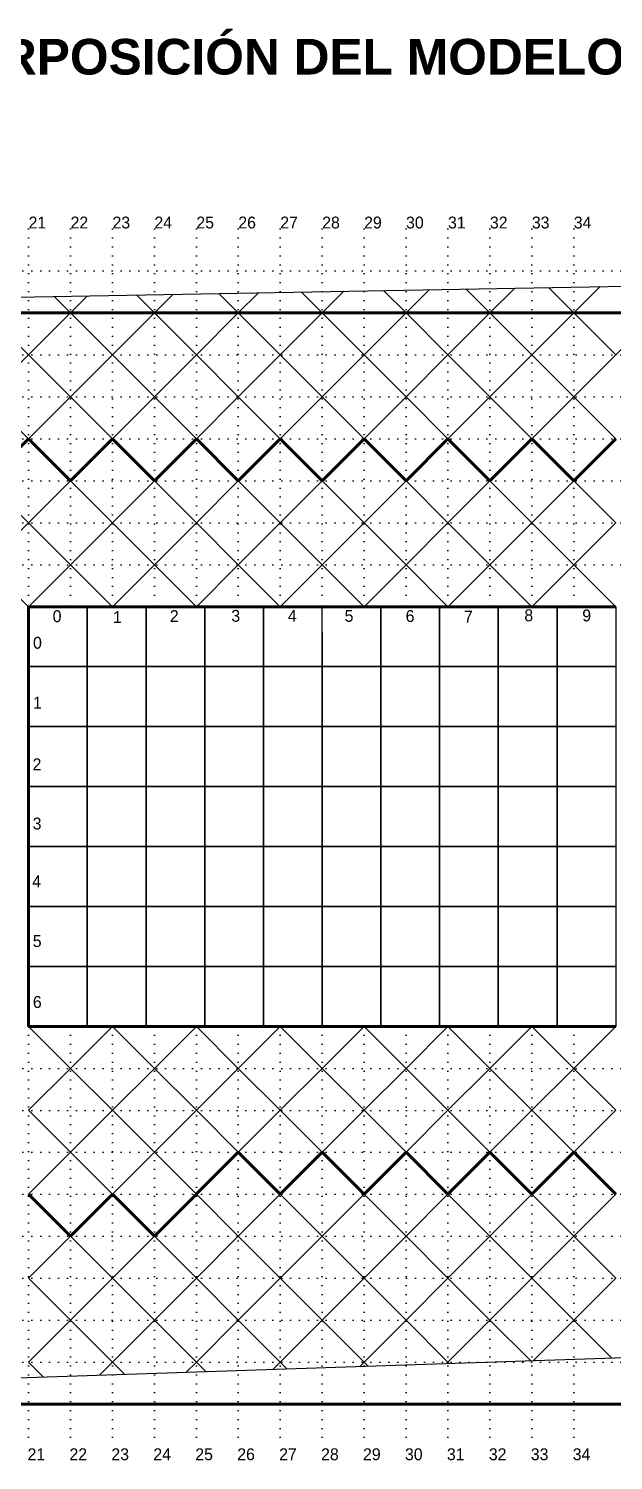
# Paper-space layout 'Layout1 (4)' of a CAD drawing. Header units: millimetres. Extents: x 150 to 8403, y 599 to 5699.
# Drawn here: x 3270 to 5242, y 874 to 5699 of the extents above; entities that cross this region are included whole.
import ezdxf

# ---------------------------------------------------------------- set-up
doc = ezdxf.new("R2010")
doc.units = ezdxf.units.MM
doc.linetypes.add('ACAD_ISO07W100', pattern=[3, 0, -3])

# ---------------------------------------------------------------- blocks, each defined once
blk = doc.blocks.new('A$C41CC3310')
blk.add_line((141.4213509598158, 282.8427146342883), (141.4213509598158, 2.159669747925363e-06))
blk.add_lwpolyline([(141.4213509598158, 282.8427146342883), (-5.27749398315791e-06, 141.4213583969795), (141.4213509598158, 2.159669747925363e-06)])

psp = doc.layouts.new('Layout1 (4)')

# ---------------------------------------------------------------- linework, layer by layer
at = {"color": 253, "linetype": 'ACAD_ISO07W100', "ltscale": 10}
for p, q in [((3270.30977050799, 5023.755883764436), (3270.309770507991, 3750.974520017142)), ((3411.731170507991, 5023.755883764436), (3411.73117050799, 3750.963283764434)), ((3553.152570507991, 5023.755883764436), (3553.152570507991, 3750.963283764434)), ((3694.573970507992, 5023.755883764436), (3694.573970507991, 3750.963283764434)), ((3835.995370507991, 5023.755883764436), (3835.995370507992, 3750.963283764434)), ((3977.416770507991, 5023.755883764436), (3977.416770507991, 3750.963283764434)), ((4118.838170507992, 5023.755883764436), (4118.838170507992, 3750.963283764434)), ((4260.259570507992, 5023.755883764436), (4260.259570507992, 3750.963283764434)), ((4401.680970507992, 5023.755883764436), (4401.680970507991, 3750.963283764434)), ((4543.102370507993, 5023.755883764436), (4543.102370507992, 3750.963283764434)), ((4684.523770507992, 5023.755883764436), (4684.523770507992, 3750.963283764434)), ((4825.945170507993, 5023.755883764436), (4825.945170507993, 3750.963283764434)), ((4967.366570507994, 5023.755883764436), (4967.366570507992, 3750.963283764434)), ((5108.787970507992, 5023.755883764436), (5108.787970507993, 3750.963283764434)), ((150.4603705079899, 4882.334483764435), (8361.480170507995, 4882.334483764435)), ((150.4603705079899, 4740.913083764435), (8361.480170507995, 4740.913083764435)), ((150.4603705079899, 4599.491683764434), (8361.480170507995, 4599.491683764434)), ((150.4603705079899, 4458.070283764434), (8361.480170507995, 4458.070283764435)), ((150.4603705079899, 4316.648883764434), (8361.480170507995, 4316.648883764435)), ((150.4603705079899, 4175.227483764435), (8361.480170507995, 4175.227483764435)), ((150.4603705079899, 4033.806083764434), (8361.480170507995, 4033.806083764434)), ((150.4603705079899, 3892.384683764434), (8361.480170507995, 3892.384683764435)), ((150.4603705079899, 2478.170683764432), (3270.308942546787, 2478.170683764432)), ((150.4603705079899, 2336.749283764433), (3270.336193667058, 2336.749283764432)), ((3270.309770507991, 2336.776534884703), (3270.309770507991, 913.9566837644325)), ((3411.731170507991, 2336.776534884703), (3411.731170507991, 913.9566837644325)), ((3553.152570507991, 2336.776531845724), (3553.152570507991, 913.9566837644325)), ((3694.573970507992, 2336.776528806745), (3694.573970507991, 913.9566837644325)), ((3835.995370507992, 2336.776528806745), (3835.995370507992, 913.9566837644325)), ((3977.416770507993, 2336.776525767766), (3977.416770507991, 913.9566837644325)), ((4118.838170507992, 2336.776522728786), (4118.838170507992, 913.9566837644325)), ((4260.259570507992, 2336.776519689807), (4260.259570507993, 913.9566837644325)), ((4401.680970507992, 2336.776519689807), (4401.680970507993, 913.9566837644325)), ((4543.102370507993, 2336.776516650828), (4543.102370507992, 913.9566837644325)), ((4684.523770507993, 2336.776513611849), (4684.523770507993, 913.9566837644325)), ((4825.945170507994, 2336.776513611849), (4825.945170507994, 913.9566837644325)), ((4967.366570507994, 2336.776510572869), (4967.366570507994, 913.9566837644325)), ((5108.787970507994, 2336.77650753389), (5108.787970507993, 913.9566837644325)), ((150.4603705079899, 2195.327883764432), (8361.480170507995, 2195.327883764432)), ((150.4603705079899, 2053.906483764432), (8361.480170507995, 2053.906483764432)), ((150.4603705079899, 1912.485083764432), (8361.480170507995, 1912.485083764432)), ((150.4603705079899, 1771.063683764432), (8361.480170507995, 1771.063683764432)), ((150.4603705079899, 1629.642283764432), (8361.480170507995, 1629.642283764432)), ((150.4603705079899, 1488.220883764432), (8361.480170507995, 1488.220883764432)), ((150.4603705079899, 1346.799483764432), (8361.480170507995, 1346.799483764433)), ((150.4603705079899, 1205.378083764432), (8361.480170507995, 1205.378083764432)), ((150.4603705079899, 1063.956683764432), (8361.480170507995, 1063.956683764432))]:
    psp.add_line(p, q, dxfattribs=at)
for p, q in [((300.4870787788022, 4740.913083764435), (8078.637370507995, 4882.334970149134)), ((3411.731170507991, 2053.906483764432), (3411.731170507991, 2053.906483764432)), ((582.6422259757934, 1063.323485514363), (8233.561208760124, 1320.453719089128))]:
    psp.add_line(p, q)
at = {"color": 4, "lineweight": 60}
for p, q in [((300.4870787788022, 4740.913083764435), (7937.215970507994, 4740.888733225816)), ((7937.215970507996, 1063.956683764432), (300.4738175862394, 1063.971084048197))]:
    psp.add_line(p, q, dxfattribs=at)
at = {"color": 40, "lineweight": 60}
for p, q in [((3270.335677371656, 4316.648883764434), (3128.914364897038, 4175.227483764435)), ((3411.757077371656, 4175.227483764435), (3270.335677371656, 4316.648883764434)), ((3553.151594165197, 4316.675679445512), (3411.757077371656, 4175.227483764435)), ((3694.599789846275, 4175.227483764435), (3553.151594165197, 4316.675679445512)), ((3835.99429003723, 4316.675668690673), (3694.599789846275, 4175.227483764435)), ((3977.442474963468, 4175.227483764435), (3835.99429003723, 4316.675668690673)), ((4118.836996664102, 4316.675674538418), (3977.442474963468, 4175.227483764435)), ((4260.285187438086, 4175.227483764435), (4118.836996664102, 4316.675674538418)), ((4401.652918364738, 4316.648883764435), (4260.285187438086, 4175.227483764435)), ((4543.102370507992, 4175.252999490434), (4401.652918364738, 4316.648883764435)), ((4684.522402086881, 4316.675666707451), (4543.102370507992, 4175.252999490434)), ((4825.970585029897, 4175.227483764435), (4684.522402086881, 4316.675666707451)), ((4967.391883825802, 4316.648883764435), (4825.970585029897, 4175.227483764435)), ((5108.786463959454, 4175.254303630783), (4967.391883825802, 4316.648883764435)), ((5250.181044093106, 4316.648883764435), (5108.786463959454, 4175.254303630783)), ((3694.573970507992, 1629.670712947433), (3977.443093985759, 1912.485083764432)), ((3977.443093985759, 1912.485083764432), (4118.80965379961, 1771.063683764432)), ((4118.80965379961, 1771.063683764432), (4260.231053799609, 1912.485083764432)), ((4260.231053799609, 1912.485083764432), (4401.680970507992, 1771.092287998199)), ((4401.680970507992, 1771.092287998199), (4543.128518934996, 1912.485083764432)), ((4543.128518934996, 1912.485083764432), (4684.523770507993, 1771.09237552358)), ((4684.523770507993, 1771.09237552358), (4825.916478748846, 1912.485083764432)), ((4825.916478748846, 1912.485083764432), (4967.366570507994, 1771.092463048963)), ((4967.366570507994, 1771.092463048963), (5108.786567553849, 1912.512460094817)), ((5108.786567553849, 1912.512460094817), (5250.207923791158, 1771.091103857507)), ((3270.281390550568, 1771.063683764432), (3411.702828850372, 1629.642283764432)), ((3411.702828850372, 1629.642283764432), (3553.124228850373, 1771.063683764432)), ((3553.124228850373, 1771.063683764432), (3694.573970507992, 1629.670712947433))]:
    psp.add_line(p, q, dxfattribs=at)
at = {"color": 1, "lineweight": 60}
for p, q in [((3270.309770507991, 3750.991135712934), (3270.308942546787, 2336.776660709887)), ((5250.234656883191, 3750.963283764434), (3270.309770507991, 3750.991135712934)), ((3270.308942546787, 2336.776660709887), (5250.234573720505, 2336.803211880824))]:
    psp.add_line(p, q, dxfattribs=at)
for points in [[(3270.335589846275, 4882.334396239053), (3270.309770507991, 4882.308576900769)], [(4118.838170507992, 4882.306530842055), (4118.810305110994, 4882.334396239053)], [(4401.680970507992, 4882.359824439671), (4401.679702299365, 4882.361092648298)], [(4967.366570507994, 4882.35962203148), (4967.365107722144, 4882.36108481733)], [(4909.721926206567, 4824.717903301754), (4825.943751484834, 4740.939728580021), (4967.365107722144, 4599.518372342712), (5108.786463959454, 4740.939728580021), (5022.949590923929, 4826.776601615546)], [(5197.802501675487, 4829.955766296054), (5108.788014270684, 4740.94127889125), (5250.209370507993, 4599.519922653941), (5391.630726745303, 4740.94127889125), (5300.744553398468, 4831.827452238084)], [(3181.292908682196, 4793.291715074974), (3128.914233608965, 4740.913040001744), (3270.335589846275, 4599.491683764434), (3411.756946083584, 4740.913040001743), (3356.198154772, 4796.471831313327)], [(3469.319078642162, 4798.528588871715), (3411.731214270681, 4740.940724500235), (3553.152570507991, 4599.519368262925), (3694.573926745301, 4740.940724500234), (3633.991989808674, 4801.522661436861)], [(3757.399648155043, 4803.766451757723), (3694.574014270682, 4740.940817873363), (3835.995370507992, 4599.519461636053), (3977.416726745301, 4740.940817873362), (3911.784084697528, 4806.573459921136)], [(4045.480223623964, 4809.004314752024), (3977.388948873684, 4740.913040001744), (4118.810305110994, 4599.491683764434), (4260.231661348304, 4740.913040001743), (4189.521438248221, 4811.623263101826)], [(4333.560787180805, 4814.242177529739), (4260.258346062055, 4740.939736410989), (4401.679702299365, 4599.518380173679), (4543.101058536675, 4740.939736410988), (4467.365783351435, 4816.675011596228)], [(4621.641350737646, 4819.480040307454), (4543.102414270683, 4740.941103840491), (4684.523770507993, 4599.519747603181), (4825.945126745302, 4740.94110384049), (4745.160375107408, 4821.725855478384)], [(4260.258357386949, 3666.268123925728), (4260.258357386949, 3548.959733545023), (4062.268458654716, 3548.959733545023), (4062.268458654716, 3750.990242455465), (4260.258357386949, 3750.990242455465), (4260.258357386949, 3750.963283764434)], [(3509.432308324753, 1161.686338289576), (3553.151655021406, 1205.405684986228), (3411.730298784096, 1346.827041223538), (3270.308942546786, 1205.405684986229), (3320.381851252625, 1155.332776280391)], [(3802.111305712339, 1171.522623202543), (3835.994364457045, 1205.405681947249), (3694.573008219735, 1346.827038184559), (3553.151651982425, 1205.40568194725), (3594.02792657493, 1164.529407354745)], [(4094.790303099925, 1181.358908115511), (4118.837073892684, 1205.40567890827), (3977.415717655374, 1346.827035145579), (3835.994361418065, 1205.405678908271), (3867.674001897236, 1173.726038429099)], [(4387.469300487511, 1191.195193028478), (4401.679786367303, 1205.40567890827), (4260.258430129993, 1346.827035145579), (4118.837073892683, 1205.405678908271), (4141.320083099876, 1182.922669701078)], [(4680.148297875097, 1201.031477941445), (4684.522498841921, 1205.40567890827), (4543.101142604612, 1346.827035145579), (4401.679786367302, 1205.405678908271), (4414.966164302515, 1192.119300973058)], [(4962.258326707793, 1210.512563517016), (4825.94385507923, 1346.827035145579), (4684.52249884192, 1205.405678908271), (4688.612245505155, 1201.315932245036)], [(5235.904407910433, 1219.709194788995), (5108.786567553849, 1346.827035145579), (4972.827295262681, 1210.867762854413)], [(4967.337616172702, 1205.378083764432), (4967.36521131654, 1205.40567890827)], [(4967.366570507994, 1205.407038099725), (4967.365211316539, 1205.405678908271), (4967.392806460378, 1205.378083764432)], [(3411.730298784096, 1063.984328748919), (3411.731170507991, 1063.985200472815)], [(3694.573008219735, 1063.98432570994), (3694.573970507991, 1063.985287998196)], [(3977.415717655374, 1063.984322670961), (3977.416770507991, 1063.985375523577)], [(4260.258430129993, 1063.984322670961), (4260.259570507993, 1063.985463048961)], [(4543.101142604612, 1063.984322670961), (4543.102370507992, 1063.985550574342)], [(4825.94385507923, 1063.984322670961), (4825.945170507994, 1063.985638099724)], [(5108.786567553849, 1063.984322670961), (5108.787970507993, 1063.985725625105)]]:
    psp.add_lwpolyline(points)
for points in [[(3411.730237927887, 4740.939748157441), (3270.308881690577, 4599.518391920132), (3411.730237927887, 4458.097035682822), (3553.151594165197, 4599.518391920131)], [(3694.572950402507, 4740.93974815744), (3553.151594165197, 4599.518391920131), (3694.572950402507, 4458.097035682821), (3835.994306639816, 4599.51839192013)], [(3977.41564627454, 4740.9397374026), (3835.99429003723, 4599.518381165291), (3977.41564627454, 4458.097024927982), (4118.837002511849, 4599.518381165291)], [(4260.258352901412, 4740.939743250346), (4118.836996664102, 4599.518387013037), (4260.258352901412, 4458.097030775727), (4401.679709138722, 4599.518387013036)], [(4543.101058536675, 4740.939736410988), (4401.679702299365, 4599.518380173679), (4543.101058536675, 4458.09702393637), (4684.522414773985, 4599.518380173678)], [(4825.943765163547, 4740.939742258734), (4684.522408926237, 4599.518386021426), (4825.943765163547, 4458.097029784116), (4967.365121400857, 4599.518386021425)], [(5108.786463959454, 4740.939728580021), (4967.365107722144, 4599.518372342712), (5108.786463959454, 4458.097016105402), (5250.207820196763, 4599.518372342711)], [(3270.308888414828, 4599.518385195881), (3128.887532177519, 4458.097028958572), (3270.308888414828, 4316.675672721262), (3411.730244652138, 4458.097028958571)], [(4684.522414773985, 4599.518380173678), (4543.101058536675, 4458.09702393637), (4684.522414773985, 4316.67566769906), (4825.943771011294, 4458.097023936369)], [(3411.730237927887, 4458.097035682822), (3270.308881690577, 4316.675679445513), (3411.730237927887, 4175.254323208203), (3553.151594165197, 4316.675679445512)], [(3694.572950402507, 4458.097035682821), (3553.151594165197, 4316.675679445512), (3694.572950402507, 4175.254323208203), (3835.994306639816, 4316.675679445511)], [(3977.41564627454, 4458.097024927982), (3835.99429003723, 4316.675668690673), (3977.41564627454, 4175.254312453363), (4118.837002511849, 4316.675668690672)], [(4260.258352901412, 4458.097030775727), (4118.836996664102, 4316.675674538418), (4260.258352901412, 4175.254318301108), (4401.679709138722, 4316.675674538417)], [(4543.101058536675, 4458.09702393637), (4401.679702299365, 4316.675667699061), (4543.101058536675, 4175.254311461751), (4684.522414773985, 4316.67566769906)], [(4825.943758324191, 4458.097022944759), (4684.522402086881, 4316.675666707451), (4825.943758324191, 4175.254310470141), (4967.3651145615, 4316.67566670745)], [(5108.786463959454, 4458.097016105402), (4967.365107722144, 4316.675659868093), (5108.786463959454, 4175.254303630783), (5250.207820196763, 4316.675659868092)], [(3270.308888414828, 4316.675672721262), (3128.887532177519, 4175.254316483954), (3270.308888414828, 4033.832960246644), (3411.730244652138, 4175.254316483953)], [(3411.730237927887, 4175.254323208203), (3270.308881690577, 4033.832966970895), (3411.730237927887, 3892.411610733585), (3553.151594165197, 4033.832966970894)], [(3694.572950402507, 4175.254323208203), (3553.151594165197, 4033.832966970894), (3694.572950402507, 3892.411610733584), (3835.994306639816, 4033.832966970893)], [(3977.41564627454, 4175.254312453363), (3835.99429003723, 4033.832956216054), (3977.41564627454, 3892.411599978745), (4118.837002511849, 4033.832956216053)], [(4260.258352901412, 4175.254318301108), (4118.836996664102, 4033.8329620638), (4260.258352901412, 3892.41160582649), (4401.679709138722, 4033.832962063799)], [(4543.101058536675, 4175.254311461751), (4401.679702299365, 4033.832955224442), (4543.101058536675, 3892.411598987132), (4684.522414773985, 4033.832955224441)], [(4825.943758324191, 4175.254310470141), (4684.522402086881, 4033.832954232832), (4825.943758324191, 3892.411597995522), (4967.3651145615, 4033.832954232831)], [(5108.786463959454, 4175.254303630783), (4967.365107722144, 4033.832947393475), (5108.786463959454, 3892.411591156165), (5250.207820196763, 4033.832947393474)], [(3270.308888414828, 4033.832960246644), (3128.887532177519, 3892.411604009335), (3270.308888414828, 3750.990247772025), (3411.730244652138, 3892.411604009334)], [(3553.151594165197, 4033.832966970894), (3411.730237927887, 3892.411610733585), (3553.151594165197, 3750.990254496275), (3694.572950402507, 3892.411610733584)], [(3835.994296876586, 4033.83296305541), (3694.572940639277, 3892.411606818101), (3835.994296876586, 3750.990250580791), (3977.415653113896, 3892.4116068181)], [(4118.837006427332, 4033.83295230057), (3977.415650190022, 3892.411596063261), (4118.837006427332, 3750.990239825951), (4260.258362664642, 3892.41159606326)], [(4401.679702299365, 4033.832955224442), (4260.258346062055, 3892.411598987133), (4401.679702299365, 3750.990242749824), (4543.101058536675, 3892.411598987132)], [(4684.522411850111, 4033.832944469602), (4543.101055612801, 3892.411588232293), (4684.522411850111, 3750.990231994983), (4825.943768087421, 3892.411588232292)], [(4967.365107722144, 4033.832947393475), (4825.943751484834, 3892.411591156166), (4967.365107722144, 3750.990234918856), (5108.786463959454, 3892.411591156165)], [(3270.308895254185, 3750.990254611382), (3468.298793986418, 3750.990254611382), (3468.298793986418, 3548.959745700939), (3270.308895254185, 3548.959745700939)], [(3468.298786104318, 3750.990251572402), (3666.288684836551, 3750.990251572402), (3666.288684836551, 3548.95974266196), (3468.298786104318, 3548.95974266196)], [(3666.28867695445, 3750.990248533423), (3864.278575686683, 3750.990248533423), (3864.278575686683, 3548.959739622981), (3666.28867695445, 3548.959739622981)], [(3864.278567804583, 3750.990245494444), (4062.268466536816, 3750.990245494444), (4062.268466536816, 3548.959736584002), (3864.278567804583, 3548.959736584002)], [(4260.258349504848, 3750.990239416486), (4458.248248237081, 3750.990239416486), (4458.248248237081, 3548.959730506043), (4260.258349504848, 3548.959730506043)], [(4458.248240354981, 3750.990236377506), (4656.238139087214, 3750.990236377506), (4656.238139087214, 3548.959727467064), (4458.248240354981, 3548.959727467064)], [(4656.238131205114, 3750.990233338527), (4854.228029937347, 3750.990233338527), (4854.228029937347, 3548.959724428085), (4656.238131205114, 3548.959724428085)], [(4854.228022055247, 3750.990230299548), (5052.21792078748, 3750.990230299548), (5052.21792078748, 3548.959721389106), (4854.228022055247, 3548.959721389106)], [(5052.217912905379, 3750.990227260569), (5250.207811637612, 3750.990227260569), (5250.207811637612, 3548.959718350126), (5052.217912905379, 3548.959718350126)], [(3270.308903136285, 3548.959719475342), (3468.298801868518, 3548.959719475342), (3468.298801868518, 3346.9292105649), (3270.308903136285, 3346.9292105649)], [(3468.298793986418, 3548.959716436363), (3666.288692718651, 3548.959716436363), (3666.288692718651, 3346.929207525921), (3468.298793986418, 3346.929207525921)], [(3666.288684836551, 3548.959713397384), (3864.278583568784, 3548.959713397384), (3864.278583568784, 3346.929204486942), (3666.288684836551, 3346.929204486942)], [(3864.278575686683, 3548.959710358405), (4062.268474418916, 3548.959710358405), (4062.268474418916, 3346.929201447962), (3864.278575686683, 3346.929201447962)], [(4062.268466536816, 3548.959707319425), (4260.258365269049, 3548.959707319425), (4260.258365269049, 3346.929198408983), (4062.268466536816, 3346.929198408983)], [(4260.258357386949, 3548.959704280446), (4458.248256119182, 3548.959704280446), (4458.248256119182, 3346.929195370004), (4260.258357386949, 3346.929195370004)], [(4458.248248237081, 3548.959701241467), (4656.238146969315, 3548.959701241467), (4656.238146969315, 3346.929192331025), (4458.248248237081, 3346.929192331025)], [(4656.238139087214, 3548.959698202488), (4854.228037819447, 3548.959698202488), (4854.228037819447, 3346.929189292046), (4656.238139087214, 3346.929189292046)], [(4854.228029937347, 3548.959695163509), (5052.21792866958, 3548.959695163509), (5052.21792866958, 3346.929186253066), (4854.228029937347, 3346.929186253066)], [(5052.21792078748, 3548.959692124529), (5250.207819519713, 3548.959692124529), (5250.207819519713, 3346.929183214087), (5052.21792078748, 3346.929183214087)], [(3270.308911018386, 3346.929184339303), (3468.298809750619, 3346.929184339303), (3468.298809750619, 3144.898675428861), (3270.308911018386, 3144.898675428861)], [(3468.298801868518, 3346.929181300324), (3666.288700600751, 3346.929181300324), (3666.288700600751, 3144.898672389882), (3468.298801868518, 3144.898672389882)], [(3666.288692718651, 3346.929178261345), (3864.278591450884, 3346.929178261345), (3864.278591450884, 3144.898669350902), (3666.288692718651, 3144.898669350902)], [(3864.278583568784, 3346.929175222365), (4062.268482301017, 3346.929175222365), (4062.268482301017, 3144.898666311923), (3864.278583568784, 3144.898666311923)], [(4062.268474418916, 3346.929172183386), (4260.258373151149, 3346.929172183386), (4260.258373151149, 3144.898663272944), (4062.268474418916, 3144.898663272944)], [(4260.258365269049, 3346.929169144407), (4458.248264001282, 3346.929169144407), (4458.248264001282, 3144.898660233965), (4260.258365269049, 3144.898660233965)], [(4458.248256119182, 3346.929166105428), (4656.238154851415, 3346.929166105428), (4656.238154851415, 3144.898657194985), (4458.248256119182, 3144.898657194985)], [(4656.238146969315, 3346.929163066448), (4854.228045701548, 3346.929163066448), (4854.228045701548, 3144.898654156006), (4656.238146969315, 3144.898654156006)], [(4854.228037819447, 3346.929160027469), (5052.21793655168, 3346.929160027469), (5052.21793655168, 3144.898651117027), (4854.228037819447, 3144.898651117027)], [(5052.21792866958, 3346.92915698849), (5250.207827401813, 3346.92915698849), (5250.207827401813, 3144.898648078048), (5052.21792866958, 3144.898648078048)], [(3270.308918900486, 3144.898649203264), (3468.298817632719, 3144.898649203264), (3468.298817632719, 2942.868140292821), (3270.308918900486, 2942.868140292821)], [(3468.298809750619, 3144.898646164284), (3666.288708482852, 3144.898646164284), (3666.288708482852, 2942.868137253842), (3468.298809750619, 2942.868137253842)], [(3666.288700600751, 3144.898643125305), (3864.278599332984, 3144.898643125305), (3864.278599332984, 2942.868134214863), (3666.288700600751, 2942.868134214863)], [(3864.278591450884, 3144.898640086326), (4062.268490183117, 3144.898640086326), (4062.268490183117, 2942.868131175884), (3864.278591450884, 2942.868131175884)], [(4062.268482301017, 3144.898637047347), (4260.25838103325, 3144.898637047347), (4260.25838103325, 2942.868128136904), (4062.268482301017, 2942.868128136904)], [(4260.258373151149, 3144.898634008367), (4458.248271883383, 3144.898634008367), (4458.248271883383, 2942.868125097925), (4260.258373151149, 2942.868125097925)], [(4458.248264001282, 3144.898630969388), (4656.238162733515, 3144.898630969388), (4656.238162733515, 2942.868122058946), (4458.248264001282, 2942.868122058946)], [(4656.238154851415, 3144.898627930409), (4854.228053583648, 3144.898627930409), (4854.228053583648, 2942.868119019967), (4656.238154851415, 2942.868119019967)], [(4854.228045701548, 3144.89862489143), (5052.217944433781, 3144.89862489143), (5052.217944433781, 2942.868115980988), (4854.228045701548, 2942.868115980988)], [(5052.21793655168, 3144.898621852451), (5250.207835283913, 3144.898621852451), (5250.207835283913, 2942.868112942008), (5052.21793655168, 2942.868112942008)], [(3270.308926782586, 2942.868114067224), (3468.298825514819, 2942.868114067224), (3468.298825514819, 2740.837605156782), (3270.308926782586, 2740.837605156782)], [(3468.298817632719, 2942.868111028245), (3666.288716364952, 2942.868111028245), (3666.288716364952, 2740.837602117803), (3468.298817632719, 2740.837602117803)], [(3666.288708482852, 2942.868107989266), (3864.278607215085, 2942.868107989266), (3864.278607215085, 2740.837599078824), (3666.288708482852, 2740.837599078824)], [(3864.278599332984, 2942.868104950287), (4062.268498065217, 2942.868104950287), (4062.268498065217, 2740.837596039844), (3864.278599332984, 2740.837596039844)], [(4062.268490183117, 2942.868101911307), (4260.25838891535, 2942.868101911307), (4260.25838891535, 2740.837593000865), (4062.268490183117, 2740.837593000865)], [(4260.25838103325, 2942.868098872328), (4458.248279765483, 2942.868098872328), (4458.248279765483, 2740.837589961886), (4260.25838103325, 2740.837589961886)], [(4458.248271883383, 2942.868095833349), (4656.238170615616, 2942.868095833349), (4656.238170615616, 2740.837586922907), (4458.248271883383, 2740.837586922907)], [(4656.238162733515, 2942.86809279437), (4854.228061465748, 2942.86809279437), (4854.228061465748, 2740.837583883927), (4656.238162733515, 2740.837583883927)], [(4854.228053583648, 2942.86808975539), (5052.217952315881, 2942.86808975539), (5052.217952315881, 2740.837580844948), (4854.228053583648, 2740.837580844948)], [(5052.217944433781, 2942.868086716411), (5250.207843166014, 2942.868086716411), (5250.207843166014, 2740.837577805969), (5052.217944433781, 2740.837577805969)], [(3270.308934664687, 2740.837578931185), (3468.29883339692, 2740.837578931185), (3468.29883339692, 2538.807070020743), (3270.308934664687, 2538.807070020743)], [(3468.298825514819, 2740.837575892206), (3666.288724247052, 2740.837575892206), (3666.288724247052, 2538.807066981763), (3468.298825514819, 2538.807066981763)], [(3666.288716364952, 2740.837572853226), (3864.278615097185, 2740.837572853226), (3864.278615097185, 2538.807063942784), (3666.288716364952, 2538.807063942784)], [(3864.278607215085, 2740.837569814247), (4062.268505947318, 2740.837569814247), (4062.268505947318, 2538.807060903805), (3864.278607215085, 2538.807060903805)], [(4062.268498065217, 2740.837566775268), (4260.258396797451, 2740.837566775268), (4260.258396797451, 2538.807057864826), (4062.268498065217, 2538.807057864826)], [(4260.25838891535, 2740.837563736289), (4458.248287647583, 2740.837563736289), (4458.248287647583, 2538.807054825847), (4260.25838891535, 2538.807054825847)], [(4458.248279765483, 2740.83756069731), (4656.238178497716, 2740.83756069731), (4656.238178497716, 2538.807051786867), (4458.248279765483, 2538.807051786867)], [(4656.238170615616, 2740.83755765833), (4854.228069347849, 2740.83755765833), (4854.228069347849, 2538.807048747888), (4656.238170615616, 2538.807048747888)], [(4854.228061465748, 2740.837554619351), (5052.217960197981, 2740.837554619351), (5052.217960197981, 2538.807045708909), (4854.228061465748, 2538.807045708909)], [(5052.217952315881, 2740.837551580372), (5250.207851048114, 2740.837551580372), (5250.207851048114, 2538.80704266993), (5052.217952315881, 2538.80704266993)], [(3270.308942546787, 2538.807043795146), (3468.29884127902, 2538.807043795146), (3468.29884127902, 2336.776534884703), (3270.308942546787, 2336.776534884703)], [(3468.29883339692, 2538.807040756166), (3666.288732129153, 2538.807040756166), (3666.288732129153, 2336.776531845724), (3468.29883339692, 2336.776531845724)], [(3666.288724247052, 2538.807037717187), (3864.278622979286, 2538.807037717187), (3864.278622979286, 2336.776528806745), (3666.288724247052, 2336.776528806745)], [(3864.278615097185, 2538.807034678208), (4062.268513829418, 2538.807034678208), (4062.268513829418, 2336.776525767766), (3864.278615097185, 2336.776525767766)], [(4062.268505947318, 2538.807031639229), (4260.258404679551, 2538.807031639229), (4260.258404679551, 2336.776522728786), (4062.268505947318, 2336.776522728786)], [(4260.258396797451, 2538.807028600249), (4458.248295529684, 2538.807028600249), (4458.248295529684, 2336.776519689807), (4260.258396797451, 2336.776519689807)], [(4458.248287647583, 2538.80702556127), (4656.238186379816, 2538.80702556127), (4656.238186379816, 2336.776516650828), (4458.248287647583, 2336.776516650828)], [(4656.238178497716, 2538.807022522291), (4854.228077229949, 2538.807022522291), (4854.228077229949, 2336.776513611849), (4656.238178497716, 2336.776513611849)], [(4854.228069347849, 2538.807019483312), (5052.217968080082, 2538.807019483312), (5052.217968080082, 2336.776510572869), (4854.228069347849, 2336.776510572869)], [(5052.217960197981, 2538.807016444332), (5250.207858930215, 2538.807016444332), (5250.207858930215, 2336.77650753389), (5052.217960197981, 2336.77650753389)], [(3411.730298784096, 2195.355178647394), (3270.308942546786, 2053.933822410085), (3411.730298784096, 1912.512466172775), (3553.151655021406, 2053.933822410084)], [(3694.573008219735, 2195.355175608414), (3553.151651982425, 2053.933819371106), (3694.573008219735, 1912.512463133796), (3835.994364457045, 2053.933819371105)], [(3977.415717655374, 2195.355172569435), (3835.994361418065, 2053.933816332126), (3977.415717655374, 1912.512460094817), (4118.837073892684, 2053.933816332125)], [(4260.258430129993, 2195.355172569435), (4118.837073892683, 2053.933816332126), (4260.258430129993, 1912.512460094817), (4401.679786367303, 2053.933816332125)], [(4543.101142604612, 2195.355172569435), (4401.679786367302, 2053.933816332126), (4543.101142604612, 1912.512460094817), (4684.522498841921, 2053.933816332125)], [(4825.94385507923, 2195.355172569435), (4684.52249884192, 2053.933816332126), (4825.94385507923, 1912.512460094817), (4967.36521131654, 2053.933816332125)], [(5108.786567553849, 2195.355172569435), (4967.365211316539, 2053.933816332126), (5108.786567553849, 1912.512460094817), (5250.207923791158, 2053.933816332125)], [(3411.730298784096, 1912.512466172775), (3270.308942546786, 1771.091109935466), (3411.730298784096, 1629.669753698156), (3553.151655021406, 1771.091109935465)], [(3694.573008219735, 1912.512463133796), (3553.151651982425, 1771.091106896487), (3694.573008219735, 1629.669750659177), (3835.994364457045, 1771.091106896486)], [(3977.415717655374, 1912.512460094817), (3835.994361418065, 1771.091103857508), (3977.415717655374, 1629.669747620198), (4118.837073892684, 1771.091103857507)], [(4260.258430129993, 1912.512460094817), (4118.837073892683, 1771.091103857508), (4260.258430129993, 1629.669747620198), (4401.679786367303, 1771.091103857507)], [(4543.101142604612, 1912.512460094817), (4401.679786367302, 1771.091103857508), (4543.101142604612, 1629.669747620198), (4684.522498841921, 1771.091103857507)], [(4825.94385507923, 1912.512460094817), (4684.52249884192, 1771.091103857508), (4825.94385507923, 1629.669747620198), (4967.36521131654, 1771.091103857507)], [(5108.786567553849, 1912.512460094817), (4967.365211316539, 1771.091103857508), (5108.786567553849, 1629.669747620198), (5250.207923791158, 1771.091103857507)], [(3411.730298784096, 1629.669753698156), (3270.308942546786, 1488.248397460848), (3411.730298784096, 1346.827041223538), (3553.151655021406, 1488.248397460847)], [(3694.573008219735, 1629.669750659177), (3553.151651982425, 1488.248394421868), (3694.573008219735, 1346.827038184559), (3835.994364457045, 1488.248394421867)], [(3977.415717655374, 1629.669747620198), (3835.994361418065, 1488.248391382889), (3977.415717655374, 1346.827035145579), (4118.837073892684, 1488.248391382888)], [(4260.258430129993, 1629.669747620198), (4118.837073892683, 1488.248391382889), (4260.258430129993, 1346.827035145579), (4401.679786367303, 1488.248391382888)], [(4543.101142604612, 1629.669747620198), (4401.679786367302, 1488.248391382889), (4543.101142604612, 1346.827035145579), (4684.522498841921, 1488.248391382888)], [(4825.94385507923, 1629.669747620198), (4684.52249884192, 1488.248391382889), (4825.94385507923, 1346.827035145579), (4967.36521131654, 1488.248391382888)], [(5108.786567553849, 1629.669747620198), (4967.365211316539, 1488.248391382889), (5108.786567553849, 1346.827035145579), (5250.207923791158, 1488.248391382888)]]:
    psp.add_lwpolyline(points, close=True)

# ---------------------------------------------------------------- block references
for p, rotation in [((3270.308883331286, 3892.411601655714), 270), ((3553.151585166171, 3892.411598616734), 270), ((3835.99428787756, 3892.411594701251), 270), ((4118.836990588949, 3892.411590785767), 270), ((4401.679693300339, 3892.411586870283), 270), ((4684.522396011728, 3892.411582954799), 270), ((4967.365098723118, 3892.411579039315), 270), ((3553.151657181075, 2195.355183924888), 90), ((3835.994366616715, 2195.355180885908), 90), ((4118.837076052354, 2195.355177846929), 90), ((4401.679788526973, 2195.355177846929), 90), ((4684.522501001591, 2195.355177846929), 90), ((4967.36521347621, 2195.355177846929), 90), ((5250.207925950828, 2195.355177846929), 90)]:
    psp.add_blockref('A$C41CC3310', p, dxfattribs=dict(rotation=rotation))

# ---------------------------------------------------------------- texts
at = {"color": 4, "lineweight": 60, "insert": (1472.418894495855, 5664.226832275634), "char_height": 120, "width": 5636.440144258417, "attachment_point": 1}
psp.add_mtext('{\\fArial|b1|i0|c0|p34;\\C7;DIAGRAMA DE SUPERPOSICIÓN DEL MODELO REAL Y EL VIRTUAL}', dxfattribs=at)
at = {"char_height": 40, "attachment_point": 1}
for s, insert, width in [('21', (3270.309777884444, 5065.446288310102), 90.50112846171032), ('22', (3411.731177884445, 5065.446288310102), 90.50112846171032), ('23', (3553.152577884445, 5065.446288310102), 90.50112846171032), ('24', (3694.573985682875, 5065.446288310102), 90.5011206632812), ('25', (3835.995377884445, 5065.446288310102), 90.50112846171032), ('26', (3977.416777884446, 5065.446288310102), 90.50112846171032), ('27', (4118.838187489077, 5065.446280360517), 90.50112846171032), ('28', (4260.259587489078, 5065.446280360517), 90.50112846171032), ('29', (4401.680977884445, 5065.446288310102), 141.4214077984298), ('30', (4543.102377884446, 5065.446294134823), 90.50112846171032), ('31', (4684.523777884446, 5065.446288310102), 90.50112846171032), ('32', (4825.945177884447, 5065.446288310102), 90.50112846171032), ('33', (4967.366577884448, 5065.446288310102), 90.50112846171032), ('34', (5108.787977884445, 5065.446288310102), 90.50112846171032), ('0', (3351.487434398554, 3739.009415748721), 90.50112846171032), ('1', (3554.553559441641, 3736.047250491642), 90.50112846171032), ('2', (3746.451747837587, 3739.283921876554), 90.50112846171032), ('3', (3953.946308727611, 3740.125939154564), 90.50112846171032), ('4', (4144.521161882109, 3740.237117775247), 90.50112846171032), ('5', (4335.96156716824, 3740.097873235206), 90.50112846171032), ('6', (4541.727590279029, 3739.379790611002), 90.50112846171032), ('7', (4738.439877273702, 3737.454291228726), 90.50112846171032), ('8', (4941.916380956836, 3741.903354753927), 90.50112846171032), ('9', (5137.363326622354, 3741.427716153546), 90.50112846171032), ('0', (3285.279259125913, 3649.329920473191), 90.50112846171032), ('1', (3285.279258157299, 3447.70403821038), 90.50112846171032), ('2', (3283.666577831469, 3239.779004484896), 90.50112846171032), ('3', (3284.126689218682, 3040.273918588729), 90.50112846171032), ('4', (3282.368560419636, 2845.421913353409), 90.50112846171032), ('5', (3284.370158191032, 2644.336217335788), 90.50112846171032), ('6', (3284.629113304557, 2438.938108782705), 90.50112846171032), ('21', (3266.630739068597, 915.0162055087637), 90.50112846171032), ('22', (3408.052139068597, 915.0162055087637), 90.50112846171032), ('23', (3549.473539068597, 915.0162055087637), 90.50112846171032), ('24', (3690.894946867027, 915.0162055087637), 90.5011206632812), ('25', (3832.316339068597, 915.0162055087637), 90.50112846171032), ('26', (3973.737739068598, 915.0162055087637), 90.50112846171032), ('27', (4115.159148673229, 915.016197559178), 90.50112846171032), ('28', (4256.58054867323, 915.016197559178), 90.50112846171032), ('29', (4398.001939068597, 915.0162055087637), 141.4214077984298), ('30', (4539.423339068599, 915.0162113334843), 90.50112846171032), ('31', (4680.844739068598, 915.0162055087637), 90.50112846171032), ('32', (4822.266139068599, 915.0162055087637), 90.50112846171032), ('33', (4963.6875390686, 915.0162055087637), 90.50112846171032), ('34', (5105.108939068597, 915.0162055087637), 90.50112846171032)]:
    psp.add_mtext(s, dxfattribs=dict(at, insert=insert, width=width))

doc.saveas('drawing.dxf')
